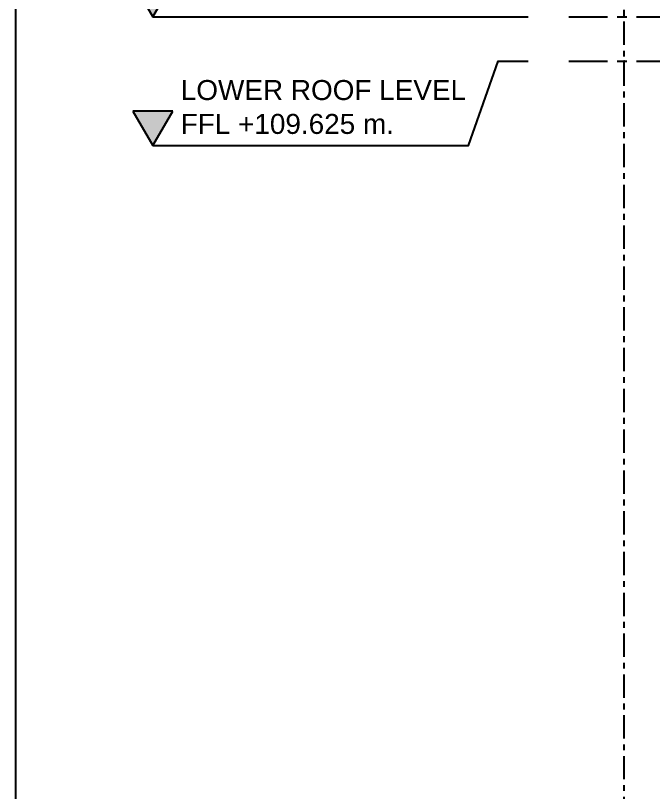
# Model space of a CAD drawing. Header units: millimetres. Extents: x -1379 to 1385823, y -4884429 to 548763.
# Drawn here: x 740051 to 742925, y -2338644 to -2335145 of the extents above; entities that cross this region are included whole.
import ezdxf
from ezdxf.enums import TextEntityAlignment as Align
from ezdxf.xclip import XClip

# ---------------------------------------------------------------- set-up
doc = ezdxf.new("R2010")
doc.units = ezdxf.units.MM
doc.header["$XCLIPFRAME"] = 0
doc.set_wipeout_variables(frame=1)
doc.linetypes.add('CENTER', pattern=[50.8, 31.75, -6.35, 6.35, -6.35])
doc.linetypes.add('TA_GL_000.70000', pattern=[1.925, 0.7, -0.175, 0.175, -0.175, 0.7])
for name, color, linetype in [('000 - 0_SYM_DWG_GRIDLINE_MAIN_COLOR_251', 7, 'Continuous'), ('000 - 0_SYM_DWG_LEVEL_MAIN_COLOR_2', 7, 'Continuous'), ('000 - 0_SYM_DWG_LEVEL_TEXT', 7, 'Continuous'), ('000 - 0_SYM_DWG_SLOPE-SYM_TEXT_COLOR_3', 7, 'Continuous'), ('000 - CONCRETE_COL_CUT_COLOR_1', 7, 'Continuous'), ('000 - CONCRETE_COL_CUT_COLOR_5', 7, 'Continuous'), ('000 - CONCRETE_COL_HATCH_', 7, 'Continuous'), ('000 - CONCRETE_COL_WIPEOUT_', 7, 'Continuous'), ('000 - GRID', 7, 'CENTER')]:
    doc.layers.add(name, color=color, linetype=linetype)
doc.styles.add('ARIAL', font='arial.ttf')
doc.styles.add('Arial_1', font='arial.ttf', dxfattribs={"height": 125})
doc.styles.add('TA', font='', dxfattribs={"height": 4.5})
doc.styles.get('TA').set_extended_font_data('Cordia New')

# ---------------------------------------------------------------- blocks, each defined once
blk = doc.blocks.new('*U3377')
at = {"layer": '000 - CONCRETE_COL_HATCH_'}
h = blk.add_hatch(dxfattribs=at)
h.set_pattern_fill('AR-CONC', scale=0.04)
h.set_pattern_definition([(50, (74083.3333, -828906.8257), (7.28738676, -0.63756342), [0.762, -8.382]), (355, (74083.333, -828906.826), (-1.40973686, 7.64227381), [0.6096, -6.70562337]), (100.4514447, (74083.9406, -828906.879), (5.877649884, 7.004710076), [0.64760035, -7.123609784]), (46.1842, (74083.333, -828904.794), (10.84316164, -1.68169312), [1.143, -12.573]), (96.6355576, (74084.237, -828904.934), (9.49616536, 9.89704498), [0.97140093, -10.68542433]), (351.1841512, (74083.333, -828904.794), (9.49616536, 9.89704498), [0.91439868, -10.05838928]), (21, (74084.3493, -828905.3017), (6.06457565, -4.090607927), [0.762, -8.382]), (326, (74084.349, -828905.302), (2.472081134, 7.367518645), [0.6096, -6.7056]), (71.451445, (74084.855, -828905.6426), (8.53665677, 3.276910755), [0.64760035, -7.123597504]), (37.5, (74083.3333, -828906.8257), (0.12354413, 3.382201555), [0, -6.62432, 0, -6.8072, 0, -6.731]), (7.5, (74083.3333, -828906.8257), (2.6727865, 4.007222993), [0, -3.88112, 0, -6.47192, 0, -2.5654]), (327.5, (74081.0677, -828906.8257), (5.423623807, -0.22914976), [0, -2.54, 0, -7.9248, 0, -10.5156]), (317.5, (74080.0517, -828906.8257), (5.925167255, 1.01705964), [0, -3.302, 0, -5.26288, 0, -7.4676])])
h.paths.add_polyline_path([(0, 0), (300, 0), (300, 500), (2000, 500), (2000, 100), (7200, 100), (7200, 0), (7500, 0), (7500, 100), (11070, 100), (11070, 0), (11370, 0), (11370, 1000), (11120, 1000), (11120, 700), (-4438.3, 700), (-4438.3, 1000), (-4690, 1000), (-4690, 0), (-4390, 0), (-4390, 500), (0, 500)])
at = {"layer": '000 - CONCRETE_COL_CUT_COLOR_1', "color": 7, "lineweight": -2}
blk.add_lwpolyline([(300, 500), (2000, 500), (2000, 100), (7200, 100), (7200, 0), (7500, 0), (7500, 100), (11070, 100), (11070, 0), (11370, 0), (11370, 1000), (11120, 1000), (11120, 700), (-4438.3, 700)], dxfattribs=at)
blk = doc.blocks.new('C-1-IV01-AR-2553-01-B_20260707-194854_SEC_2553')
at = {"layer": '000 - CONCRETE_COL_CUT_COLOR_5', "color": 7}
blk.add_blockref('*U3377', (5075, 108825), dxfattribs=at)
blk = doc.blocks.new('*U3412')
at = {"layer": '000 - 0_SYM_DWG_GRIDLINE_MAIN_COLOR_251', "color": 7, "linetype": 'ByBlock', "ltscale": 5}
blk.add_line((5, 0), (-34.027, 0), dxfattribs=at)
at = {"layer": '000 - 0_SYM_DWG_GRIDLINE_MAIN_COLOR_251', "color": 7}
for p in [(-29.027, 0), (0, 0)]:
    blk.add_point(p, dxfattribs=at)
at = {"color": 7, "style": 'TA', "flags": 1}
blk.add_attdef('LOCATION', (6, -6), '', height=4.5, rotation=270, dxfattribs=at)
blk = doc.blocks.new('*U3406')
at = {"layer": '000 - 0_SYM_DWG_LEVEL_MAIN_COLOR_2'}
blk.add_hatch(color=7, dxfattribs=at).paths.add_polyline_path([(-67.81, -7.49), (-70.8, -12.67), (-73.79, -7.49)])
at = {"color": 7}
blk.add_point((0, 0), dxfattribs=at)
at = {"layer": '000 - 0_SYM_DWG_GRIDLINE_MAIN_COLOR_251', "color": 7}
blk.add_lwpolyline([(-70.8, -12.67), (-23.4, -12.67), (-18.9, 0), (-14.4, 0)], dxfattribs=at)
at = {"layer": '000 - 0_SYM_DWG_LEVEL_MAIN_COLOR_2', "color": 7, "lineweight": 25}
for p, q in [((-67.81, -7.49), (-73.79, -7.49)), ((-73.79, -7.49), (-70.8, -12.67)), ((-70.8, -12.67), (-67.81, -7.49))]:
    blk.add_line(p, q, dxfattribs=at)
at = {"layer": '000 - 0_SYM_DWG_LEVEL_TEXT', "color": 7, "style": 'Arial_1'}
for tag, p in [('LV_NAME_1', (-66.58, -0.74)), ('LV_NAME_2', (-66.59, -5.83)), ('LV_NAME_3', (-66.6, -10.92))]:
    blk.add_attdef(tag, p, '', height=3, dxfattribs=at)
blk = doc.blocks.new('*U3403')
at = {"layer": '000 - 0_SYM_DWG_GRIDLINE_MAIN_COLOR_251', "color": 7, "linetype": 'ByBlock', "ltscale": 5}
blk.add_line((10, 0), (-365.8, 0), dxfattribs=at)
at = {"color": 7, "style": 'TA', "flags": 1}
blk.add_attdef('LOCATION', (6, -6), '', height=4.5, rotation=270, dxfattribs=at)
at = {"layer": '000 - 0_SYM_DWG_SLOPE-SYM_TEXT_COLOR_3', "color": 7, "style": 'ARIAL'}
blk.add_attdef('GRID-HEAD', text='', height=4, rotation=90, dxfattribs=at).set_placement((25.6, 0), align=Align.MIDDLE_CENTER)
blk = doc.blocks.new('*U3407')
at = {"layer": '000 - 0_SYM_DWG_LEVEL_MAIN_COLOR_2'}
blk.add_hatch(color=7, dxfattribs=at).paths.add_polyline_path([(-67.81, 5.18), (-70.8, 0), (-73.79, 5.18)])
at = {"color": 7}
blk.add_point((0, 0), dxfattribs=at)
at = {"layer": '000 - 0_SYM_DWG_GRIDLINE_MAIN_COLOR_251', "color": 7}
blk.add_lwpolyline([(-70.8, 0), (-23.4, 0), (-18.9, 0), (-14.4, 0)], dxfattribs=at)
at = {"layer": '000 - 0_SYM_DWG_LEVEL_MAIN_COLOR_2', "color": 7, "lineweight": 25}
for p, q in [((-67.81, 5.18), (-73.79, 5.18)), ((-73.79, 5.18), (-70.8, 0)), ((-70.8, 0), (-67.81, 5.18))]:
    blk.add_line(p, q, dxfattribs=at)
at = {"layer": '000 - 0_SYM_DWG_LEVEL_TEXT', "color": 7, "style": 'Arial_1'}
for tag, p in [('LV_NAME_1', (-66.58, 11.92)), ('LV_NAME_2', (-66.59, 6.83)), ('LV_NAME_3', (-66.6, 1.74))]:
    blk.add_attdef(tag, p, '', height=3, dxfattribs=at)
blk = doc.blocks.new('C-1-IV01_REV00-1_20260708-013025_SEC_2553-1_DIMS')
at = {"color": 7, "xscale": 30, "yscale": 30, "zscale": 30}
for name, p, values in [('*U3407', (0, 109825), {'LV_NAME_2': 'CURB RC', 'LV_NAME_3': 'FFL +109.825 m.'}), ('*U3406', (0, 109625), {'LV_NAME_2': 'LOWER ROOF LEVEL', 'LV_NAME_3': 'FFL +109.625 m.'})]:
    blk.add_blockref(name, p, dxfattribs=at).add_auto_attribs(values)
at = {"layer": '000 - GRID', "color": 7, "linetype": 'TA_GL_000.70000', "xscale": 30, "yscale": 30, "zscale": 30, "rotation": 270}
blk.add_blockref('*U3403', (0, 103750.9), dxfattribs=at)

msp = doc.modelspace()

# ---------------------------------------------------------------- linework, layer by layer
at = {"color": 7}
msp.add_lwpolyline([(740050.7, -2342142.5), (763300.7, -2342142.5), (763300.7, -2330142.5), (740050.7, -2330142.5)], close=True, dxfattribs=at)

# ---------------------------------------------------------------- block references
msp.add_blockref('C-1-IV01_REV00-1_20260708-013025_SEC_2553-1_DIMS', (742793, -2444975.4), dxfattribs=at)
at = {"layer": '000 - GRID', "color": 7, "linetype": 'TA_GL_000.70000', "xscale": 50, "yscale": 50, "zscale": 50, "rotation": 180}
for p in [(742793, -2335150.4), (742793, -2335350.4)]:
    msp.add_blockref('*U3412', p, dxfattribs=at)

# ---------------------------------------------------------------- next in the draw order: block references
at = {"color": 7}
ref = msp.add_blockref('C-1-IV01-AR-2553-01-B_20260707-194854_SEC_2553', (733280.9, -2444975.4), dxfattribs=at)
XClip(ref).set_block_clipping_path([(15112.6083716617, 103256.545678352), (17063.9807804838, 114562.0509586879)])

doc.saveas('drawing.dxf')
